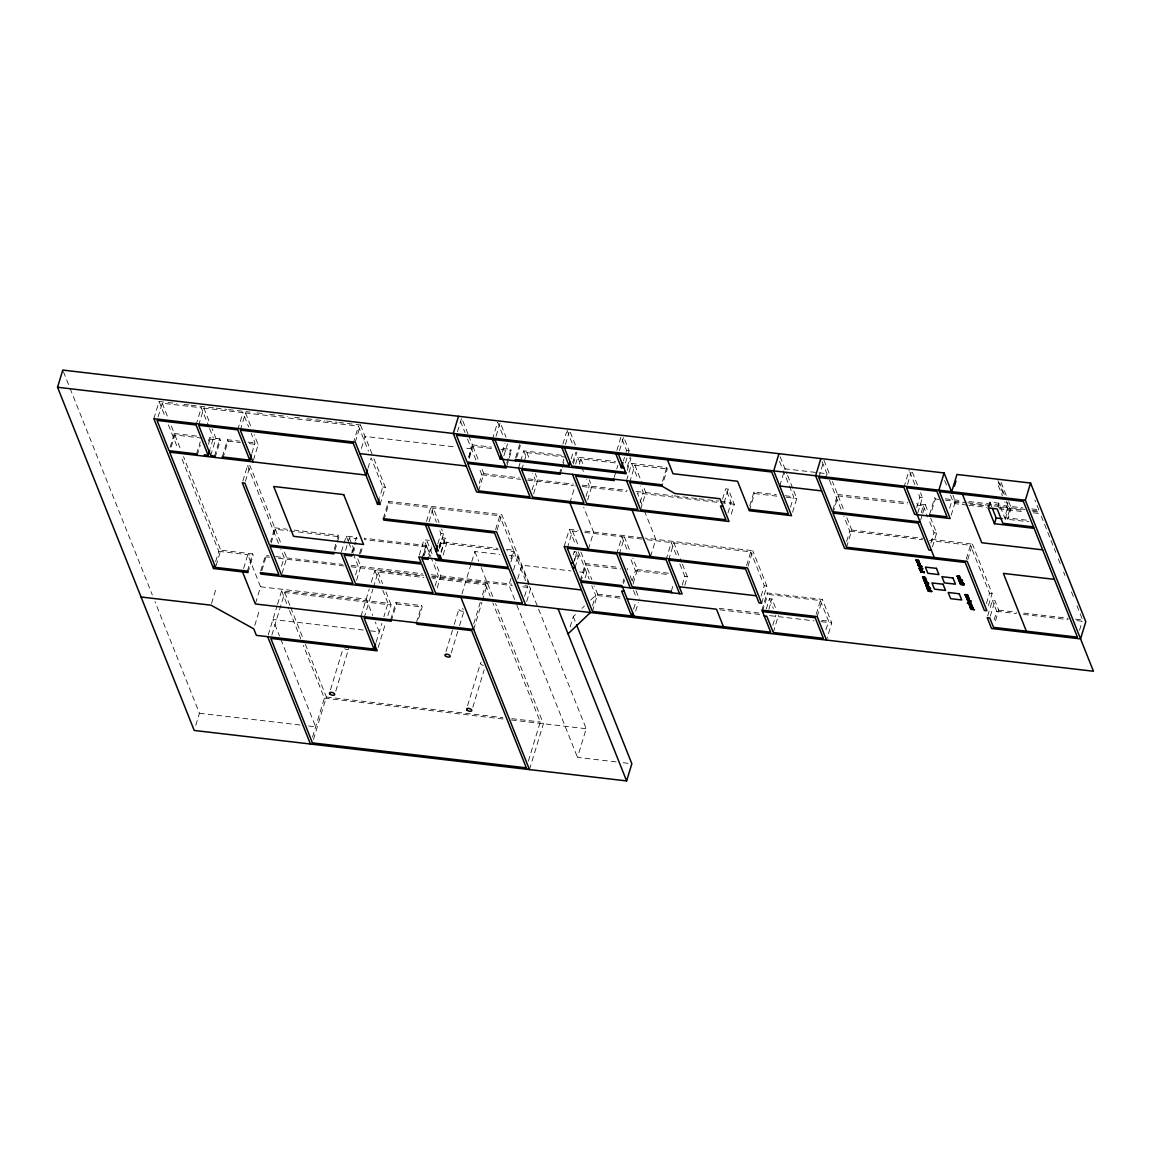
<?xml version="1.0" encoding="UTF-8"?>
<svg xmlns="http://www.w3.org/2000/svg" width="1151" height="1151" viewBox="0 0 1151 1151"><rect width="100%" height="100%" fill="white"/><g stroke="black" fill="none" stroke-linecap="round" stroke-linejoin="round"><path stroke-width="0.75" stroke-dasharray="5 3.75" d="M153.86 418.676L159.097 401.483L166.219 402.318M158.061 416.979L162.233 403.224L201.296 407.785L208.921 426.906M170.118 447.264L174.305 433.51L169.226 420.762M171.211 446.991L174.866 434.949L202.375 438.157M196.073 424.978L201.296 407.785M198.648 425.28L203.871 408.087L242.947 412.648L248.659 426.992M196.576 453.926L200.231 441.883M197.138 455.364L200.274 445.049M208.46 441.063L209.511 437.625L213.367 438.071L210.23 448.386M208.518 444.228L210.086 439.063L209.511 437.625M210.705 455.566L215.942 438.373L212.129 428.805M214.561 456.026L219.798 438.819L215.942 438.373M215.136 457.465L220.359 440.257L219.798 438.819M222.272 456.918L227.51 439.725L239.537 441.121M222.848 458.357L228.085 441.164L227.51 439.725M237.71 429.841L242.947 412.648M240.286 430.143L245.508 412.936L358.508 426.129L368.478 451.178M215.625 561.645L218.762 551.329L180.966 456.429M216.057 565.659L220.762 550.178L183.513 456.659M242.818 481.075L247.523 465.594L250.098 465.896L274.744 527.805L270.571 541.574M251.868 453.249L255.004 442.934L251.191 433.366M245.393 481.377L250.098 465.896M253.45 460.155L258.141 444.674L254.155 434.646M211.539 603.455L216.244 587.974M195.771 725.288L199.44 713.246L154.982 601.628M243.609 568.479L247.782 554.71L260.558 586.78L255.335 603.973M247.379 571.097L252.616 553.904L220.762 550.178M247.954 572.536L253.177 555.343L252.616 553.904M260.759 570.882L265.464 555.401L268.859 555.804M261.853 570.608L266.039 556.839L265.464 555.401M271.147 543.013L275.319 529.244L287.721 530.697M254.803 625.396L258.975 611.627M281.535 566.191L284.153 557.588L280.887 549.372M282.024 573.371L286.728 557.89L284.196 551.516M268.212 634.964L277.017 606.001M277.535 604.304L281.621 590.823L387.959 603.239L383.858 616.72M271.866 635.035L284.772 592.564L391.11 604.98L387.484 616.864M353.271 443.336L358.508 426.129M355.271 442.185L360.493 424.992L339.113 422.489M361.385 448.444L365.04 436.416L455.508 446.976M334.322 549.013L336.941 540.409M337.459 538.697L338.509 535.258L294.224 530.079M334.898 550.451L339.085 536.697L338.509 535.258M341.516 551.631L346.221 536.15L356.493 537.359L357.069 538.797L349.357 537.891L345.185 551.66M368.003 468.184L371.14 457.868L382.751 487.017L379.614 497.333M351.803 552.84L354.94 542.509M355.458 540.797L356.493 537.359M352.897 552.552L356.033 542.236M359.515 553.732L361.601 546.854M360.608 553.458L362.694 546.581M355.587 574.824L358.191 566.234L353.156 553.559M356.58 580.291L360.767 566.522L357.601 558.58M380.089 504.512L385.312 487.319L373.543 457.753M312.525 737.144L324.366 698.153L303.332 645.308M313.46 739.474L326.366 697.017L303.922 640.647M330.51 689.751L342.897 648.991M383.254 518.626L388.477 501.419L501.778 514.655L529.618 584.535M383.83 520.065L389.052 502.858L388.477 501.419M335.775 691.089L348.681 648.617M360.968 616.317L369.27 588.995M371.313 582.248L374.895 570.45L422.446 576.004M364.104 618.058L372.881 589.168M373.399 587.47L378.046 572.191L423.899 577.543M376.118 642.215L381.815 623.468M378.204 647.438L385.427 623.655M390.664 619.785L395.886 602.577L421.597 605.584L422.172 607.023L417.986 620.777M391.225 621.223L396.462 604.016L395.886 602.577M426.489 521.475L430.675 507.72L436.445 522.209M429.064 521.777L433.251 508.023L439.02 522.511M419.295 555.214L424 539.747L429.28 540.351M457.465 431.769L461.652 418.014L467.939 433.798M421.928 558.681L427.15 541.488L433.021 556.221M423.165 555.818L426.302 545.502L424 539.747M424.259 555.545L426.877 546.941L364.781 539.69L364.22 538.251L426.302 545.502M428.618 554.523L431.237 545.934M428.143 559.4L431.812 547.372M437.797 543.79L440.934 533.474L439.653 530.251M438.948 546.826L440.516 541.675L497.721 548.351M416.36 622.777L421.597 605.584M439.322 547.531L443.495 533.776L441.581 528.942M439.509 548.121L442.646 537.79L445.221 538.092L446.948 542.423L442.243 557.904M439.524 548.264L441.092 543.114L440.516 541.675M468.687 456.889L472.342 444.861L468.572 435.38M468.86 457.436L471.478 448.832L464.385 448.012M469.263 458.343L472.917 446.3L493.952 448.746M441.034 551.861L445.221 538.092M441.236 552.437L444.372 542.121L442.646 537.79M435.136 585.902L438.272 575.572L431.308 558.077M437.193 587.916L440.847 575.874L435.625 562.781M479.204 483.406L481.823 474.802L479.233 468.313M492.412 439.409L497.649 422.216L503.505 436.948M478.586 490.858L483.808 473.665L481.247 467.22M496.038 436.272L500.21 422.503L506.08 437.251M502.325 452.17L504.944 443.581M461.954 593.959L471.248 563.343M471.766 561.659L474.845 551.53L499.807 554.451M503.85 455.911L507.519 443.883M445.998 651.581L453.739 626.101M454.257 624.403L458.904 609.109M506.728 463.119L510.9 449.365L500.383 448.127M506.771 466.284L511.476 450.804L510.9 449.365M451.264 652.905L459.004 627.424M459.522 625.727L464.17 610.433M515.619 457.695L519.792 443.941M516.713 457.422L520.367 445.379M495.606 529.546L499.779 515.792L389.052 502.858M497.074 530.122L501.778 514.655M518.54 468.054L520.108 462.903M520.626 461.177L523.763 450.861L564.896 455.667M473.737 623.813L480.456 601.728M482.514 594.938L485.607 584.751L432.704 578.565M521.676 469.795L523.763 462.918M524.295 461.206L526.899 452.602L565.472 457.105M473.68 629.468L481.938 602.29M482.442 600.592L487.607 583.6L431.251 577.025M510.871 558.782L513.475 550.192L499.779 515.792M532.093 489.981L535.229 479.665L532.683 473.262M510.915 561.947L514.051 551.631L506.929 550.797M467.594 705.635L480.499 663.163M533.618 493.721L537.805 479.967L535.244 473.521M510.972 578.449L508.929 585.197L516.18 603.412M513.533 570.018L517.633 556.537L508.728 555.487M472.816 707.203L484.168 669.839M517.72 578.953L521.907 565.184L570.925 570.91M562.882 444.07L566.537 432.028M565.443 444.372L569.112 432.33M559.674 472.86L560.71 469.421M562.81 462.544L563.846 459.105M560.235 474.298L561.803 469.148M562.335 467.421L563.904 462.256M524.611 596.347L527.748 586.017L524.209 585.614M526.712 601.527L530.899 587.758L520.756 586.578M571.169 458.846L573.256 451.955M572.694 462.573L575.831 452.257M573.27 464.026L576.924 451.983M575.658 464.04L577.744 457.163L615.454 461.565M579.327 464.069L580.895 458.904L615.943 462.99M569.903 502.901L575.126 485.693M564.134 546.48L569.357 529.273L578.018 530.28M567.285 548.221L572.507 531.014L577.802 531.633M586.089 496.297L589.226 485.967L586.665 479.564M587.614 500.023L591.787 486.269L589.226 479.838M573.227 554.868L574.22 551.588L576.795 551.89L578.507 556.206L575.025 567.673M573.313 563.357L576.795 551.89M574.45 560.825L575.946 555.904L574.22 551.588M616.864 450.372L621.051 436.617L626.576 450.501L625.007 455.667M588.377 549.3L593.599 532.107L583.701 507.246M619.439 450.674L623.612 436.92L629.151 450.804L627.583 455.954M580.219 580.694L585.442 563.501L618.447 567.357M580.78 582.133L586.017 564.94L620.749 568.997M614.174 477.449L616.274 470.558M616.792 468.845L617.842 465.407M528.395 761.056L540.265 721.979L492.858 602.937M570.133 626.95L573.27 616.634L576.996 613.08M585.111 577.903L586.665 572.752L579.672 571.932M529.474 769.587L543.401 723.72L495.577 603.628M623.439 460.817L624.489 457.379M625.482 462.846L627.05 457.681M627.209 467.162L630.345 456.846M627.252 470.327L630.921 458.285M626.504 480.658L631.741 463.465L666.702 467.551L667.278 468.989L662.055 486.182M629.655 482.398L634.877 465.205L667.278 468.989M592.52 605.642L595.657 595.326L591.815 585.643M592.434 611.382L597.657 594.189L594.42 586.06M616.677 553.976L621.9 536.783L627.698 551.315M619.252 554.278L624.475 537.085L630.288 551.703M640.071 502.599L643.208 492.268L640.661 485.866M640.56 509.778L645.783 492.57L643.208 486.139M622.95 582.118L623.986 578.68M623.525 583.571L624.561 580.118M616.073 761.89L577.5 757.387L586.204 728.727L529.503 586.334M632.273 581.025L635.41 570.709L630.259 557.789M662.53 481.305L666.702 467.551M633.223 583.327L637.409 569.572L632.877 558.192M633.64 609.066L635.726 602.189M650.56 556.566L655.797 539.359L643.913 509.533M635.683 611.095L638.301 602.491M666.084 559.746L671.306 542.553L677.09 557.084M668.645 560.048L673.867 542.855L681.593 562.235M671.292 591.326L673.393 584.449M682.198 585.068L684.816 576.478L679.665 563.544M684.773 585.37L687.377 576.766L682.241 563.846M722.526 499.117L725.662 488.801L728.238 489.103L734.28 504.282L730.626 516.324M724.065 502.858L728.238 489.103M728.007 512.857L731.144 502.541L725.662 488.801M749.761 505.865L753.948 492.096L776.378 494.714M749.301 510.742L754.524 493.534L753.948 492.096M746.582 565.587L750.769 551.833L645.279 539.517M748.064 566.163L752.768 550.682L645.135 538.121M779.745 486.01L784.968 468.817L826.878 473.708L825.31 478.859M761.142 596.074L764.278 585.744L750.769 551.833M790.507 507.059L793.643 496.728L783.371 470.932M761.617 603.253L766.854 586.046L752.768 550.682M761.919 610.145L767.142 592.952L822.389 599.398L831.741 622.892L826.519 640.085M762.494 611.598L767.717 594.391L767.142 592.952M792.607 512.238L796.78 498.469L793.499 490.24M766.307 609.037L769.443 598.707L772.004 599.009L776.551 610.404M768.868 609.339L772.004 599.009M772.781 625.31L775.918 614.994M818.764 477.507L823.469 462.026M773.271 632.489L778.493 615.296M832.892 509.936L837.597 494.455L832.418 481.449M832.936 513.101L838.173 495.894L907.362 503.98M816.217 614.303L820.39 600.549L767.717 594.391M817.167 616.605L822.389 599.398M846.632 541.517L849.769 531.187L843.884 516.411M846.546 547.257L851.769 530.05L846.589 517.044M825.986 629.741L828.605 621.152L820.39 600.549M903.923 487.449L909.146 470.255M907.535 484.312L911.204 472.27M916.743 507.519L919.879 497.203L917.994 492.441M917.75 512.986L922.455 497.505L920.555 492.743M921.232 512.727L923.318 505.836L916.225 505.016M920.613 520.18L922.181 515.015M922.714 513.303L925.318 504.699L916.541 503.678M929.504 514.756L934.727 497.563L935.303 499.002L931.13 512.756M930.914 543.114L934.051 532.798L928.368 518.525M932.439 546.854L936.626 533.086L930.641 518.065M949.647 508.21L952.265 499.606L950.366 494.829M967.142 505.088L954.711 503.634L954.841 499.908M951.186 515.231L955.416 501.347L952.942 495.146M966.279 559.041L970.451 545.286L929.634 540.524M967.746 559.616L972.451 544.135L929.85 539.172M988.58 506.44L989.889 502.138L998.881 503.188L1005.183 519.029L1028.821 521.791M998.003 506.052L998.881 503.188M1005.183 519.029L1007.974 509.864L1004.866 502.037M986.407 603.541L989.543 593.211L970.451 545.286M988.45 605.555L992.119 593.513L972.451 544.135M987.702 615.9L992.407 600.419L994.982 600.721L998.737 610.159L994.565 623.914M990.277 616.202L994.982 600.721M994.133 619.9L996.737 611.296L992.407 600.419M1033.353 512.828L1038.619 513.432L1038.749 509.706L1034.936 500.138M1079.509 630.273L1082.127 621.669M581.974 608.347L584.463 605.973M590.679 600.059L595.657 595.326L622.288 598.434M626.576 450.501L629.151 450.804M168.003 402.519L176.909 403.555M184.045 404.389L189.397 405.023M191.167 405.224L214.345 407.929M216.129 408.145L226.819 409.382M228.603 409.598L249.997 412.087M257.119 412.921L262.471 413.554M269.593 414.374L276.729 415.209M278.513 415.425L287.419 416.461M294.555 417.295L299.893 417.914M307.029 418.748L314.151 419.583M315.935 419.784L324.855 420.834M326.639 421.036L337.329 422.288M945.259 498.786L961.934 500.743M969.041 501.563L1022.951 507.864M1031.728 508.886L1038.749 509.706M472.342 444.861L491.621 447.106M919.879 497.203L922.455 497.505M935.303 499.002L938.655 499.39M945.359 500.167L966.121 502.599M967.905 502.8L1025.037 509.476M1032.174 510.31L1039.324 511.145M954.136 502.196L963.013 503.232M970.12 504.066L989.644 506.339M998.521 507.375L1024.016 510.353M1032.778 511.375L1038.044 511.994M500.958 449.566L511.476 450.804M968.912 505.303L986.666 507.375M999.097 508.828L1024.577 511.792M837.597 494.455L907.779 502.656M1026.491 520.151L1004.622 517.59L1008.103 506.123L1006.19 501.347M785.011 495.721L793.643 496.728M754.524 493.534L779.169 496.412M786.219 497.232L796.78 498.469M174.305 433.51L198.36 436.315M248.127 442.128L255.004 442.934M210.086 439.063L220.359 440.257M228.085 441.164L240.458 442.603M249.307 443.639L258.141 444.674M483.808 473.665L519.274 477.809M528.136 478.845L535.229 479.665M537.805 479.967L573.27 484.111M582.133 485.146L589.226 485.967M591.787 486.269L627.252 490.412M636.115 491.448L643.208 492.268M645.783 492.57L672.457 495.693M674.227 495.894L697.348 498.599M699.132 498.8L718.699 501.088M720.468 501.289L731.144 502.541M481.823 474.802L520.554 479.334M527.59 480.154L573.356 485.492M582.233 486.528L626.648 491.707M734.28 504.282L637.309 492.959L643.251 507.879M934.051 532.798L936.626 533.086M851.769 530.05L922.757 538.337M849.769 531.187L922.541 539.69M382.751 487.017L385.312 487.319M584.938 531.1L643.351 537.92M584.852 532.453L643.553 539.315M989.543 593.211L992.119 593.513M440.934 533.474L443.495 533.776M575.946 555.904L578.507 556.206M506.483 549.372L513.475 550.192M441.092 543.114L499.822 549.962M998.737 610.159L1016.592 612.246M1023.728 613.08L1068.358 618.288M1075.509 619.123L1082.645 619.957L1076.732 605.109M996.737 611.296L1016.333 613.584M1023.455 614.418L1067.984 619.612M1076.89 620.648L1082.228 621.281M637.409 569.572L669.407 573.299M274.744 527.805L287.146 529.259M635.41 570.709L668.414 574.565M684.816 576.478L687.377 576.766M764.278 585.744L766.854 586.046M289.491 530.899L339.085 536.697M275.664 556.595L284.153 557.588M286.728 557.89L342.509 564.393M351.228 565.414L358.191 566.234M360.767 566.522L422.417 573.73M431.222 574.752L438.272 575.572M440.847 575.874L511.792 584.161M597.657 594.189L620.777 596.88M719.159 608.375L761.732 613.339M821.685 620.331L828.605 621.152M218.762 551.329L253.177 555.343M266.039 556.839L269.579 557.257M278.427 558.293L343.948 565.947M351.026 566.767L423.626 575.241M432.488 576.277L512.31 585.6M719.922 609.829L760.739 614.591M769.616 615.627L813.987 620.821M821.095 621.641L831.741 622.892M260.558 586.78L366.191 599.11L372.723 615.512M396.462 604.016L422.172 607.023M363.299 630.043L272.916 619.483L279.492 635.999M370.392 630.863L379.255 631.899L375.327 622.058M326.366 697.017L502.829 717.62M511.749 718.656L540.265 721.979M324.366 698.153L504.224 719.145M511.346 719.979L586.204 728.727M199.44 713.246L301.576 725.173M308.612 725.993L315.662 726.813L280.153 637.654M623.079 762.71L631.841 763.732M1041.281 516.094L1055.726 552.365M1058.359 558.954L1060.33 563.904M1063.61 572.148L1064.92 575.442M1071.48 591.931L1073.451 596.865M1001.14 482.514L1008.132 500.052M1008.765 501.649L1010.664 506.426L1007.183 517.892L1007.758 519.331L1010.549 510.152L1007.427 502.34M1004.262 494.369L999.816 483.204L997.241 482.902L1002.32 495.664M997.946 480.614L1003.658 494.959M989.889 502.138L991.774 506.886M944.64 480.471L946.554 485.262M912.355 472.14L917.405 484.816M925.318 504.699L927.979 511.375M909.779 471.838L914.829 484.513M923.318 505.836L927.749 516.943M823.987 460.314L829.828 474.946M838.173 495.894L844 510.54M822.059 461.594L828.835 478.629M829.497 480.269L843.223 514.77M780.148 456.702L786.939 473.752M787.601 475.406L792.852 488.585M779.515 461.263L782.723 469.32M769.443 598.707L773.328 608.476M634.877 465.205L642.575 484.528M631.741 463.465L638.114 479.463M627.122 568.364L627.698 569.803M630.086 575.788L633.395 584.089M636.043 590.736L639.352 599.052M570.292 432.272L575.558 445.509M580.895 458.904L583.456 465.349M633.467 590.449L636.115 597.096M567.055 430.316L572.982 445.207M577.744 457.163L580.938 465.162M581.572 466.759L584.118 473.162M572.507 531.014L578.32 545.632M580.91 552.135L591.83 579.557M569.357 529.273L575.773 545.373M578.334 551.818L589.24 579.198M526.899 452.602L529.474 459.033M523.763 450.861L526.942 458.861M573.27 616.634L575.903 623.238M517.633 556.537L528.841 584.679M472.917 446.3L478.687 460.788M514.051 551.631L525.791 581.111M460.458 421.151L464.99 432.546M467.579 439.063L475.996 460.199M516.842 605.066L577.5 757.387M474.845 551.53L478.672 561.156M481.219 567.572L492.916 596.952M485.607 584.751L490.225 596.319M426.877 546.941L430.675 556.494M360.493 424.992L372.895 456.113M378.046 572.191L382.621 583.658M385.887 591.859L391.11 604.98M374.895 570.45L380.118 583.557M382.736 590.118L387.959 603.239M349.357 537.891L351.889 544.25M352.523 545.847L355.069 552.207M346.221 536.15L348.106 540.898M348.739 542.481L352.523 551.976M245.508 412.936L251.494 427.971M275.319 529.244L281.017 543.574M247.523 465.594L280.225 547.732M284.772 592.564L290.052 605.829M290.714 607.483L303.26 638.992M281.621 590.823L288.858 608.98M289.52 610.634L300.699 638.704M203.871 408.087L209.583 422.431M209.554 428.503L213.367 438.071M162.233 403.224L168.578 419.165M174.866 434.949L180.851 449.983M159.097 401.483L165.053 416.461M168.377 424.791L177.657 448.099M63.434 371.73L69.405 386.722M70.067 388.391L152.335 594.966M463.321 611.167A2.719 1.295 16.9 0 1 459.062 609.67A2.719 1.295 16.9 0 1 461.637 608.462M462.328 608.678A2.719 1.295 16.9 0 1 463.479 609.311M483.434 665.364A2.719 1.295 16.9 0 1 480.557 663.71A2.719 1.295 16.9 0 1 482.111 662.487M348.264 649.178A2.719 1.295 16.9 0 1 344.638 648.761"/><path stroke-width="1.5" d="M919.75 569.687L920.44 570.407M957.747 577.198L958.107 578.248M967.531 603.311C966.912 601.498 972.106 602.261 971.07 603.887M968.883 603.11L970.868 603.412M968.466 603.081L969.027 603.685M927.979 585.931L927.375 585.053L928.195 585.801M961.43 581.572L961.819 581.111A1.597 0.763 16.9 0 0 961.617 580.723L961.387 580.492M917.908 563.861L918.369 565.098M923.721 579.946L923.706 579.126M967.502 599.556L966.869 598.376M919.462 563.76L919.476 562.753M925.548 580.536L926.454 580.061L925.016 579.183M967.459 598.175L968.998 597.901L968.164 596.981M969.387 599.7L969.214 598.75M920.181 570.464L922.095 571.011L922.397 570.004M930.152 589.398L929.893 589.629M918.541 563.501L919.304 562.954M924.67 580.09L925.649 579.529M925.879 581.01L926.656 581.5M968.739 599.513L968.811 598.779M969.056 599.398L967.228 598.592M919.75 568.393L920.397 569.098M929.188 586.895C932.31 589.125 923.577 586.794 928.771 586.996M961.143 579.874L960.812 579.169M971.861 604.922L971.257 604.333M960.207 582.003L959.114 580.938M970.71 600.995L969.415 601.167L970.048 600.549M576.565 624.892L631.841 763.732L626.619 780.925L194.217 730.453L57.55 387.268L62.773 370.075L944.108 472.96L951.676 491.981M204.864 456.256L204.288 454.818L208.144 455.278L209.712 450.113M367.486 469.91L365.917 475.061L169.643 452.156L215.539 567.385L247.379 571.097L247.954 572.536L213.539 568.522L214.575 565.083M222.848 458.357L222.272 456.918L249.781 460.127L251.35 454.976M213.539 568.522L153.86 418.676L355.271 442.185L380.089 504.512L377.514 504.224L379.082 499.059M375.586 643.941L374.017 649.106L360.968 616.317M458.501 416.274L453.278 433.467L476.586 492.009L729.058 521.475L720.008 498.757L674.759 493.477L662.055 486.182L629.655 482.398L640.56 509.778L725.921 519.734L720.44 505.994L723.015 506.296M437.265 545.516L435.697 550.682L438.272 550.969L428.014 525.216M440.186 555.875L439.15 559.314L424.877 523.475M618.389 454.113L626.216 473.766L500.239 459.062L501.289 455.623M515.662 460.86L515.087 459.422L569.083 465.723L570.119 462.285M623.914 467.997L621.353 467.694L622.921 462.544M632.59 612.505L631.554 615.943L621.626 591.024L624.187 591.326M778.939 453.681L773.717 470.874L791.557 515.677L749.301 510.742L737.561 481.262L673.004 473.737L667.479 459.839M820.85 458.573L815.627 475.766L844.546 548.394L965.229 562.479L984.321 610.418L986.882 610.721L967.228 561.343L846.546 547.257L832.936 513.101L918.095 523.043L928.828 549.991L931.404 550.293M915.937 560.149L918.369 560.681M916.182 560.767L918.484 561.386M918.8 561.184C920.901 563.501 913.39 561.271 918.786 561.559M944.108 472.96L938.885 490.153L950.179 518.54L914.657 514.396L903.923 487.449L818.764 477.507L832.374 511.663L920.095 521.907M918.843 560.666L918.325 560.249M917.923 565.112L919.894 565.875M919.16 568.234L919.433 568.997M920.21 566.407L921.577 566.537M923.865 571.63L924.426 572.795L920.541 571.702M921.419 571.385L922.426 572.306L921.088 572.076M921.994 568.81L923.001 568.68L919.045 568.047M921.332 571.097L923.965 571.802M923.821 572.148L922.728 571.961M924.584 577.716L922.527 576.881M925.318 578.536L922.872 577.759M925.764 578.493L923.116 578.377L925.332 578.464M927.778 582.651L924.498 581.845L926.483 582.607M954.395 486.211L955.963 481.06M928.325 582.91L928.771 583.931L925.131 583.442M926.382 582.766L924.498 581.845M926.31 586.521L928.238 586.751M927.073 588.161L926.713 587.398M926.814 587.6L927.706 588.147M927.102 585.859L926.555 585.6M927.318 589.039L927.49 589.629M928.972 590.564L929.979 591.485L928.641 591.254M929.519 588.78L927.692 588.219M927.907 588.492L930.627 588.751L929.317 588.42M930.497 588.549L929.735 588.391M960.222 577.212C952.093 574.723 962.035 578.032 958.769 575.888M960.826 579.658L958.207 578.737L959.992 578.953M961.027 579.975C966.193 581.025 954.006 579.298 960.639 579.931M958.711 578.219L959.157 577.327M960.035 583.341L959.733 582.579L962.049 584.291M963.588 583.471L962.265 584.19L959.833 582.838L963.114 582.593M960.495 584.478L964.164 584.909M962.466 582.967L962.222 582.248M962.265 584.19L959.905 582.981M962.351 584.507L963.718 583.802L962.351 584.507L964.049 584.636M963.013 582.334L960.51 582.118M963.56 583.528L962.941 582.938L963.704 583.874M966.667 594.794L965.07 594.607M967.272 595.441C961.919 595.038 969.89 595.83 966.653 594.851M968.106 595.815L968.509 596.736L965.747 596.419L967.919 596.017L965.315 595.211M968.883 600.808L967.056 599.556L969.343 600.175M967.732 603.469L967.43 603.009M968.912 600.549L967.027 599.628M969.013 601.124C964.898 599.844 971.991 603.34 970.984 600.75M971.919 605.325C966.063 605.728 974.854 604.692 968.912 604.246M972.278 606.217L969.444 605.57L972.466 606.692L970.538 606.793M1034.087 528.338L994.45 523.719L996.19 517.979L992.407 508.469M970.365 607.886L973.099 608.275L969.948 606.85M970.854 608.203L974.566 609.771L970.897 609.339L970.264 607.627L973.012 607.944M525.676 604.966L496.556 531.848L383.254 518.626L383.83 520.065L494.556 532.985L508.253 567.385L418.777 556.94L421.079 562.695L269.521 545.013L244.875 483.103L242.3 482.801L278.93 574.781L260.241 572.608L260.817 574.047L1093.45 671.249L1025.354 500.253L1030.577 483.046L956.956 474.457L951.733 491.664L952.309 493.103M930.209 591.024L931.447 591.657L930.253 591.211M924.9 576.982L925.749 578.349M967.674 595.614L967.617 594.779M916.901 562.638L919.246 562.71M923.49 579.385L925.03 579.111M924.138 581.111L926.426 582.061L926.67 581.025M928.454 586.089L928.181 585.068M966.523 597.11L967.689 597.887M926.282 584.722L926.354 585.758L928.483 586.017M568.047 633.827L590.434 612.519L564.134 546.48L747.546 567.889L761.617 603.253L759.056 602.951L745.546 569.026L668.645 560.048L682.155 593.974L580.78 582.133L592.434 611.382L770.695 632.201L761.919 610.145L817.167 616.605L826.519 640.085M928.713 589.801L928.008 589.053L928.44 589.772M919.721 568.465L921.577 568.752M921.03 571.414L921.073 572.148M919.649 563.702L918.973 563.803M924.167 580.809L925.246 580.435M920.728 571.083L920.757 572.364M928.138 590.405L929.504 590.449M968.451 597.873L967.214 597.873M925.893 580.938L924.656 581.413M929.13 589.959L927.505 589.557M926.929 582.751L928.166 583.269M969.502 603.843L971.271 603.397M919.261 565.299L920.368 564.565M921.735 569.486L922.023 568.738M921.433 569.169L920.368 569.155M919.145 565.04L919.807 564.407M926.497 581.687L925.735 581.773M918.066 564.22L919.318 564.206M967.2 598.664L967.977 598.578M961.445 581.5L960.251 581.543M921.764 569.414L919.462 568.939M960.279 578.622L959.445 578.708M959.287 580.564L961.286 580.78M967.329 598.635L968.782 598.851M921.534 569.457L920.599 569.385M923.145 571.601L923.908 572.479M927.03 582.794L926.771 583.212M970.422 603.642L969.286 603.455M919.016 563.458L918.081 563.429M928.886 590.276L928.08 590.952M929.001 590.492L928.612 591.326M57.55 387.268L1025.354 500.253M939.446 491.592L1023.354 501.39L1077.422 637.15L993.514 627.353L989.759 617.914L987.184 617.612L991.515 628.489L1080.559 638.891L1085.796 621.698L1030.577 483.046M779.745 486.01L821.656 490.901M625.64 472.327L571.659 466.026L564.407 447.811M996.19 517.979L1002.19 518.684M1033.512 526.899L1002.881 523.331L997.14 508.915L988.133 507.864L994.45 523.719M359.817 453.609L466.256 466.04M748.725 509.303L788.406 513.936L771.717 472.011L456.429 435.207L467.119 462.055L661.48 484.744L662.055 486.182M1042.662 549.861L981.76 542.754L962.452 494.283M915.822 559.962L918.469 560.393M1054.402 579.356L1003.355 573.399L1026.361 631.194M921.217 569.616L921.375 570.723L920.455 570.349M957.071 576.004L959.603 576.104M958.567 579.759L962.524 580.392M924.224 576.838L922.498 576.953M959.718 582.651L962.495 582.895M960.366 584.276L961.848 584.377M926.483 583.327L925.116 583.499M926.21 586.262L928.641 586.607M929.447 588.607L927.318 588.362M927.217 588.78L929.361 588.967M969.43 605.642L972.293 606.16L969.933 606.922M970.235 607.699L973.113 608.203L970.509 606.865M570.738 563.055L573.313 563.357M572.45 567.371L575.025 567.673M437.423 554.998L439.999 555.3L441.711 559.616M679.291 586.78L756.193 595.758M516.684 582.392L581.442 589.945M762.494 611.598L815.167 617.742L823.368 638.345L773.271 632.489L766.782 616.217L764.206 615.914M627.166 598.779L716.469 609.196L723.432 626.676M473.68 629.468L255.335 603.973L242.559 571.918M141.069 597.009L211.021 605.181L253.752 628.834L256.356 635.366L376.593 649.394M312.425 742.884L526.324 767.846M917.879 561.213L918.714 561.544M967.041 594.592L965.056 594.664M960.236 578.982L958.294 579.068M959.574 582.003L961.991 582.708M918.671 563.702L917.779 563.501M918.714 563.932L920.225 564.494M919.275 565.242L917.764 564.681M921.188 569.687L922.009 569.874M959.459 577.385L959.301 578.435M925.289 580.665L926.195 580.867M967.228 596.851L968.135 597.052M968.408 599.685L966.682 598.837M960.625 581.514L959.459 581.197M929.087 588.995L930.123 589.47M918.21 562.666L919.448 563.299M920.685 565.788L921.577 566.119M924.785 579.399L925.62 579.6M931.245 590.765L929.533 590.377M967.833 597.124L966.509 597.182L967.041 597.757M919.174 564.968L918.325 564.839M925.749 581.701L924.929 581.5M960.207 579.054L961.056 579.413M967.473 598.103L966.077 597.297M968.178 598.434L969.358 598.952M959.445 577.442L960.452 577.903M959.143 578.593L957.949 578.032M971.228 604.404L968.897 604.304M960.035 577.888L959.358 577.601L959.661 578.478M928.166 585.14L926.929 584.751L927.332 585.888M926.569 585.945L925.749 585.154M918.052 565.458C918.512 566.436 923.03 568.752 921.75 566.177M919.261 562.638L919.865 563.4M931.26 590.693L931.763 591.427M922.311 570.421L921.419 569.874L921.721 570.767M959.243 581.14L958.97 580.852M930.08 516.195L929.504 514.756L947.043 516.813L936.885 491.29L906.499 487.751L934.267 557.487M931.778 591.355L928.094 590.88M679.579 593.671L666.084 559.746L619.252 554.278L632.187 586.765L671.292 591.326L671.867 592.765M615.814 453.811L621.353 467.694M626.504 480.658L637.985 509.476L586.564 503.476L575.673 476.097L614.231 480.6L613.656 479.161M632.086 510.152L650.56 556.566M630.187 587.902L616.677 553.976L567.285 548.221L580.219 580.694L621.9 585.557L634.115 616.245M561.832 447.509L569.083 465.723M572.522 474.356L583.989 503.174L532.582 497.16L521.676 469.795L560.235 474.298L559.674 472.86M569.903 502.901L588.377 549.3M518.54 468.054L530.007 496.872L478.586 490.858L467.694 463.493L506.253 467.997L494.988 439.711M492.412 439.409L500.239 459.062M558.048 608.75L626.619 780.925M460.904 597.398L529.474 769.587M526.899 769.285L471.68 630.604L416.935 624.216L416.36 622.777M435.294 558.868L435.869 560.307L508.828 568.824L522.525 603.225L435.625 593.082L421.928 558.681L428.143 559.4L427.582 557.962M377.514 504.224L353.271 443.336L240.286 430.143L252.918 461.868M390.664 619.785L391.225 621.223L364.104 618.058L377.168 650.833L270.83 638.431L313 744.323M358.983 555.458L359.558 556.897L421.654 564.148L433.049 592.779L355.544 583.73L344.135 555.099L351.846 555.991L351.271 554.552M340.998 553.358L352.969 583.428L281.491 575.083L270.097 546.452L333.848 553.89L333.272 552.451M249.781 460.127L237.71 429.841L198.648 425.28L210.705 455.566L214.561 456.026L215.136 457.465M208.144 455.278L196.073 424.978L157.011 420.417L169.068 450.717L196.576 453.926L197.138 455.364M267.694 636.69L310.439 744.021M961.603 580.78A1.597 0.763 16.9 0 1 961.79 581.183M343.717 494.642L273.708 486.47L293.563 536.323L363.572 544.495L343.717 494.642M936.468 568.378L925.39 567.098L927.864 573.299L938.928 574.594L936.468 568.378M952.985 577.975L941.906 576.68L944.381 582.881L955.445 584.176L952.985 577.975M943.043 584.233L931.979 582.938L934.439 589.139L945.518 590.434L943.043 584.233M959.272 593.772L948.194 592.477L950.668 598.678L961.732 599.973L959.272 593.772M445.653 656.099A2.719 1.295 16.9 0 0 450.113 656.617A2.719 1.295 16.9 0 0 447.02 654.2A2.719 1.295 16.9 0 0 445.653 656.099M467.076 710.138A2.719 1.295 16.9 0 0 471.593 710.901A2.719 1.295 16.9 0 0 468.845 708.412A2.719 1.295 16.9 0 0 467.076 710.138M330.164 694.283A2.719 1.295 16.9 0 0 334.624 694.801A2.719 1.295 16.9 0 0 331.531 692.384A2.719 1.295 16.9 0 0 330.164 694.283"/></g></svg>
